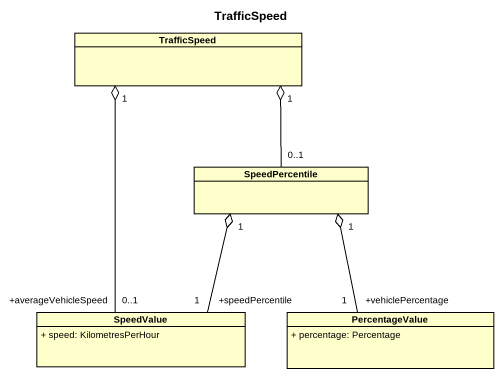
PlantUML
@startuml
title TrafficSpeed
hide circle
hide empty members
skinparam classAttributeIconSize 0
class TrafficSpeed
class SpeedPercentile
class SpeedValue {
  + speed: KilometresPerHour
}
class PercentageValue {
  + percentage: Percentage
}
SpeedPercentile "0..1" -up-o "1" TrafficSpeed
SpeedValue "+averageVehicleSpeed\n0..1" -up-o "1" TrafficSpeed
SpeedValue "+speedPercentile\n1" -up-o "1" SpeedPercentile
PercentageValue "+vehiclePercentage\n1" -up-o "1" SpeedPercentile
@enduml
